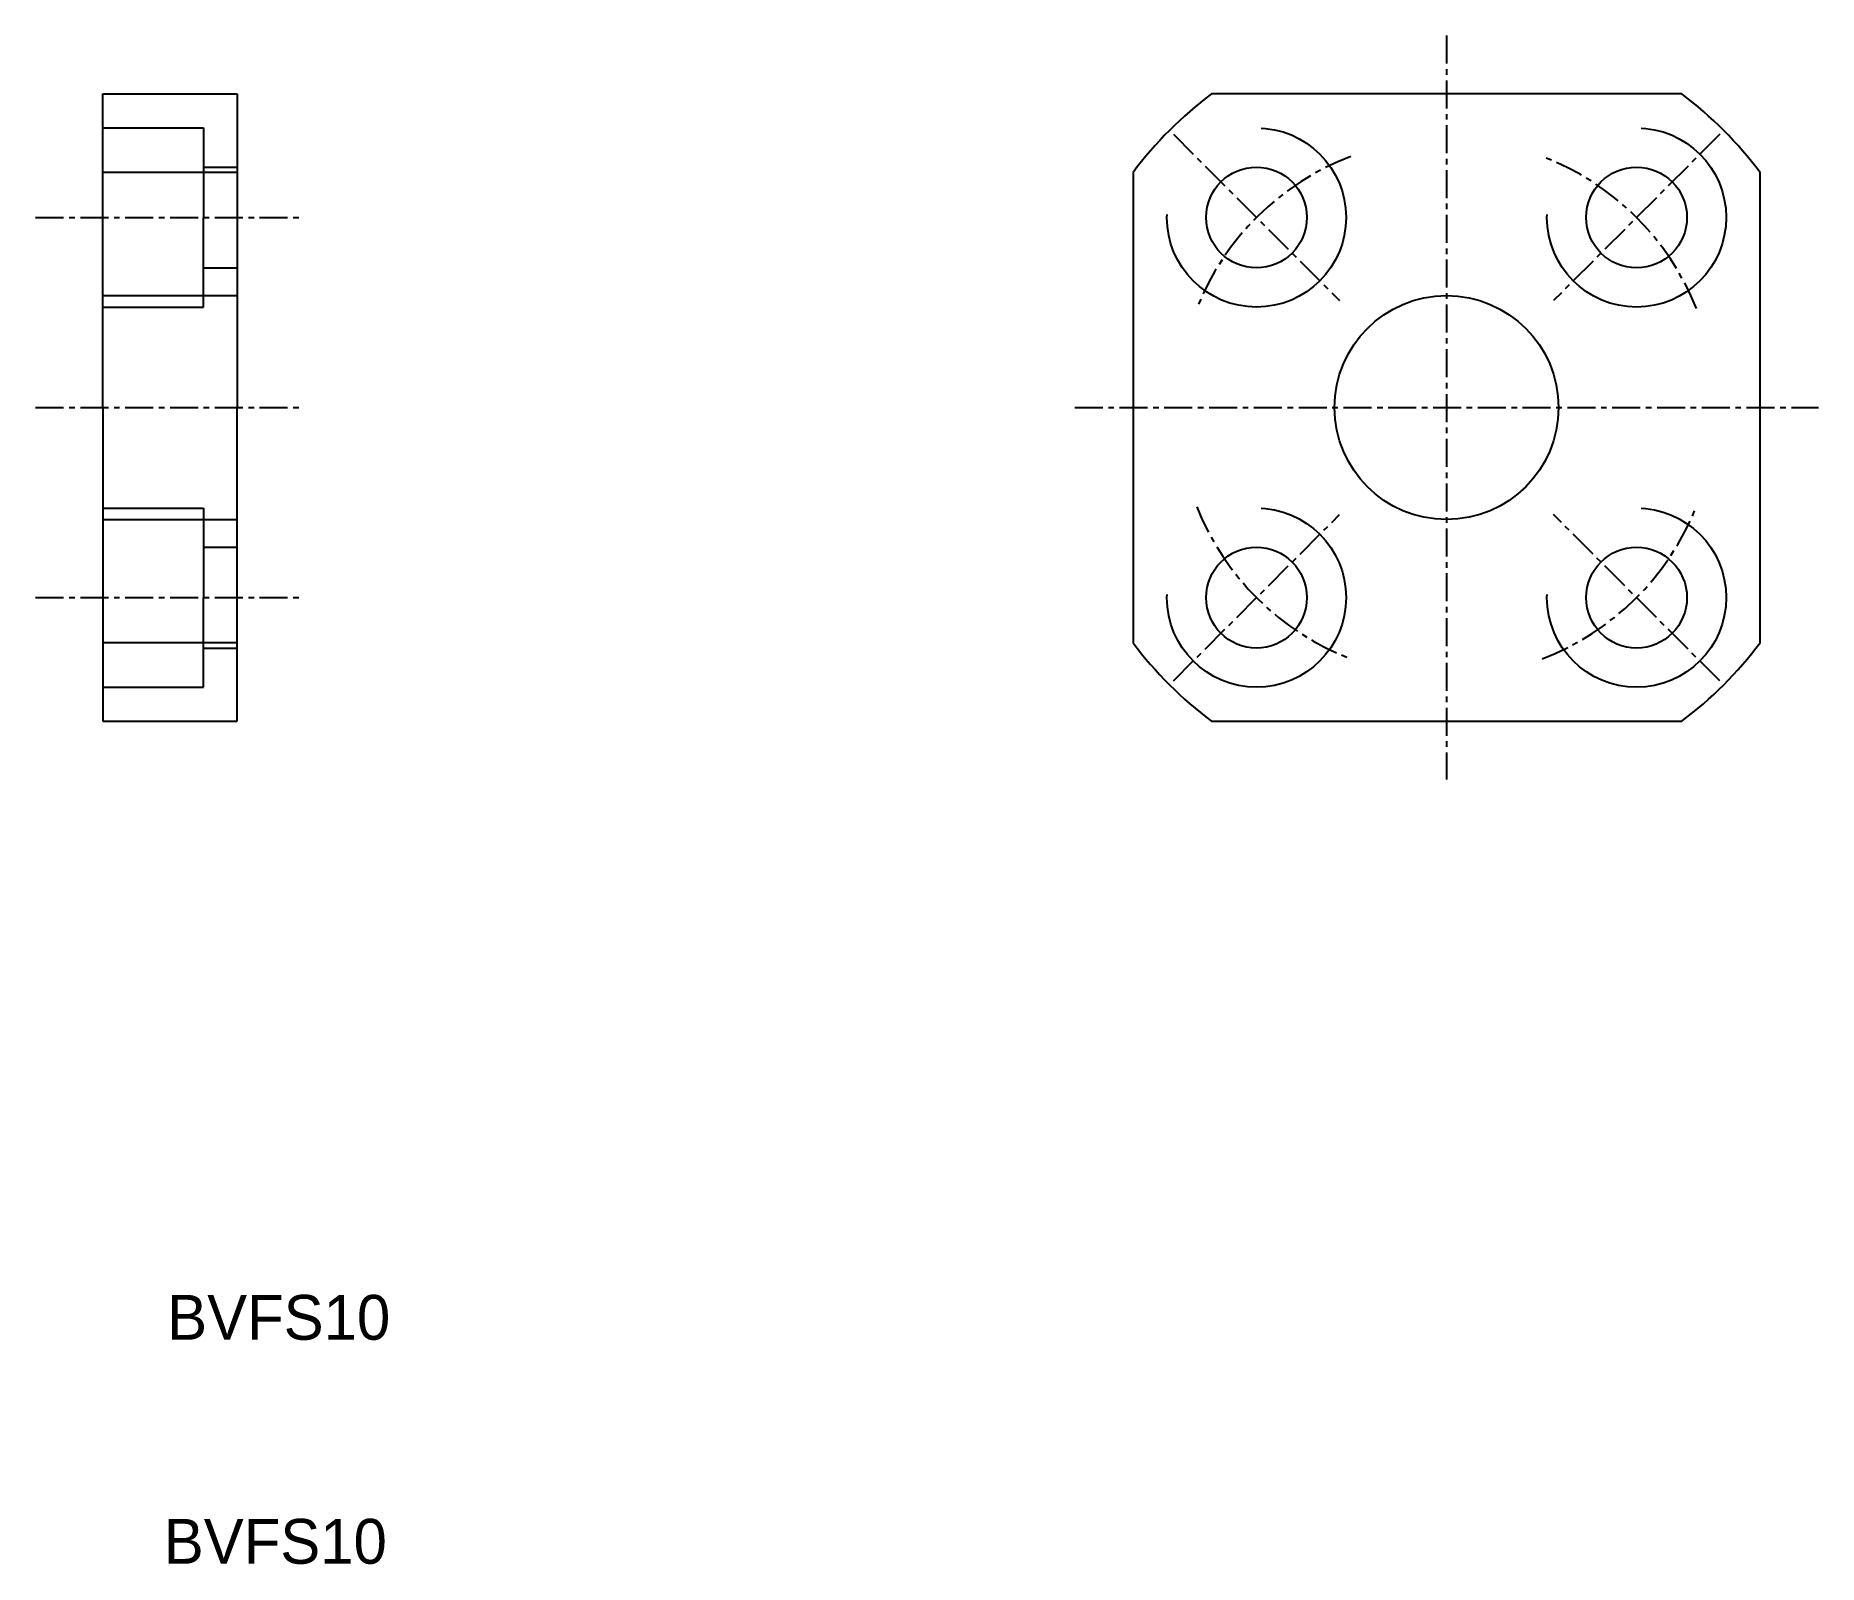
# Model space of a CAD drawing. Extents: x 149 to 228.6, y 84.9 to 153.1.
import ezdxf

# ---------------------------------------------------------------- set-up
doc = ezdxf.new("R2010")
doc.units = 0
doc.linetypes.add('CENTER', pattern=[2, 1.25, -0.25, 0.25, -0.25])
doc.linetypes.add('DASHED', pattern=[19.05, 12.7, -6.35])
doc.layers.get('0').update_dxf_attribs({"linetype": 'CONTINUOUS'})
doc.layers.add('CENTER', color=1, linetype='CENTER')

msp = doc.modelspace()

# ---------------------------------------------------------------- linework, layer by layer
for p, q in [((152.047, 136.513), (152.047, 150.513)), ((152.047, 150.513), (158.047, 150.513)), ((158.047, 150.513), (158.047, 136.513)), ((222.547, 150.513), (201.547, 150.513)), ((158.047, 147.013), (152.047, 147.013)), ((198.047, 147.013), (198.047, 126.013)), ((226.047, 126.013), (226.047, 147.013)), ((152.047, 136.513), (152.047, 122.513)), ((158.047, 122.513), (158.047, 136.513)), ((158.047, 126.013), (152.047, 126.013)), ((152.047, 122.513), (158.047, 122.513)), ((201.547, 122.513), (222.547, 122.513))]:
    msp.add_line(p, q)
at = {"color": 3, "linetype": 'DASHED'}
for p, q in [((152.047, 148.999), (156.547, 148.999)), ((156.547, 148.999), (156.547, 144.999)), ((156.547, 147.249), (158.047, 147.249)), ((156.547, 140.999), (156.547, 144.999)), ((156.547, 142.749), (158.047, 142.749)), ((152.047, 141.513), (158.047, 141.513)), ((152.047, 140.999), (156.547, 140.999)), ((152.047, 132.028), (156.547, 132.028)), ((152.047, 131.513), (158.047, 131.513)), ((156.547, 132.028), (156.547, 128.028)), ((156.547, 130.278), (158.047, 130.278)), ((156.547, 124.028), (156.547, 128.028)), ((156.547, 125.778), (158.047, 125.778)), ((152.047, 124.028), (156.547, 124.028))]:
    msp.add_line(p, q, dxfattribs=at)
for centre in [(203.561, 144.999), (220.532, 144.999), (203.561, 128.028), (220.532, 128.028)]:
    msp.add_circle(centre, 4, dxfattribs=at)
for centre, radius in [((203.561, 144.999), 2.25), ((203.561, 144.999), 2.25), ((220.532, 144.999), 2.25), ((212.047, 136.513), 5), ((203.561, 128.028), 2.25), ((220.532, 128.028), 2.25)]:
    msp.add_circle(centre, radius)
for start, end in [(126.8699, 143.1301), (36.8699, 53.1301), (216.8699, 233.1301), (306.8699, 323.1301)]:
    msp.add_arc((212.047, 136.513), 17.5, start, end)
at = {"layer": 'CENTER', "color": 1, "linetype": 'CENTER'}
for p, q in [((212.047, 153.116), (212.047, 119.911)), ((199.849, 148.711), (207.274, 141.286)), ((199.849, 148.711), (207.274, 141.286)), ((224.244, 148.711), (216.82, 141.286)), ((149.047, 144.999), (161.047, 144.999)), ((149.047, 136.513), (161.047, 136.513)), ((195.445, 136.513), (228.649, 136.513)), ((199.849, 124.316), (207.274, 131.74)), ((224.244, 124.316), (216.82, 131.74)), ((149.047, 128.028), (161.047, 128.028))]:
    msp.add_line(p, q, dxfattribs=at)
for start, end in [(110.83178, 158.35499), (21.64501, 69.16822), (201.64501, 249.16822), (290.83178, 338.35499)]:
    msp.add_arc((212.047, 136.513), 12, start, end, dxfattribs=at)

# ---------------------------------------------------------------- texts
for p in [(154.921, 94.9), (154.77, 84.901)]:
    msp.add_text('BVFS10', height=2).set_placement(p)

doc.saveas('drawing.dxf')
